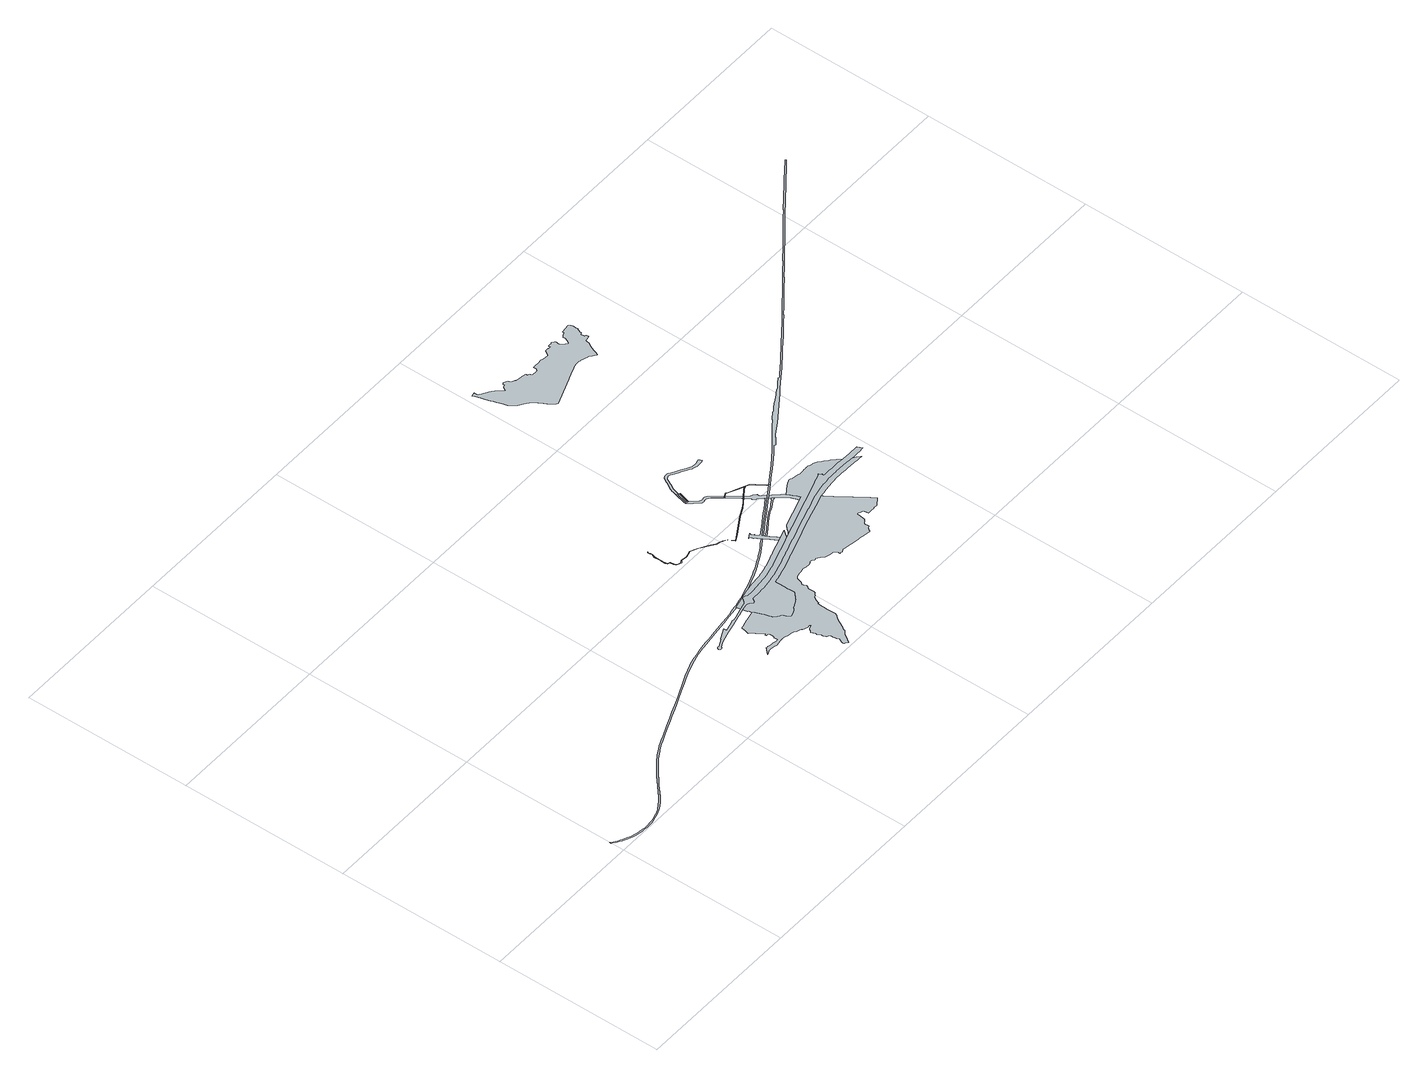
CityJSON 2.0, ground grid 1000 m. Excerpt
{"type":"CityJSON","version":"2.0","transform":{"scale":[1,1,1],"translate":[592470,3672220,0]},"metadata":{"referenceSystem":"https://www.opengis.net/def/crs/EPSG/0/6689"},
"CityObjects":{
"object1":{"type":"GenericCityObject","attributes":{"function":"5","validFromType":"3","custodian":"武雄市","notificationNumber":"-","nominalArea":222,"prefecture":41,"city":41206,"floorAreaRate":2,"buildingCoverageRate":0.6,"wallSetbackDistance":0,"buildingHeightLimits":0},"geometry":[{"type":"MultiSurface","lod":"1","boundaries":[[[0,1,2,3,4,5,6,7,8,9,10,11,12,13,14,15,16,17,18,19,20,21,22,23,24,25,26,27,28,29,30,31,32,33,34,35,36,37,38,39,40,41,42,43,44,45,46,47,48,49,50,51,52,53,54,55,56,57,58,59,60,61,62,63,64,65,66,67,68,69,70,71,72,73,74,75,76,77,78,79,80,81,82,83,84,85,86,87,88,89,90,91,92,93,94,95,96,97,98,99,100,101,102,103,104,105,106,107,108,109,110,111,112,113,114,115,116,117,118,119,120,121,122,123,124,125,126,127,128,129,130,131,132,133,134,135,136,137,138,139,140,141,142,143,144,145,146,147,148,149,150,151,152,153,154,155,156,157,158,159,160,161,162,163,164,165,166,167,168,169,170,171,172,173,174,175,176,177,178,179,180,181,182,183,184,185,186,187,188,189,190,191,192,193,194,195,196,197,198,199,200,201,202,203,204,205,206,207,208,209,210,211,212,213,214,215,216,217,218,219,220,221,222,223,224,225,226,227,228,229,230,231,232,233,234,235,236,237,238,239,240,241,242,243,244,245,246,247,248,249,250,251,252,253,254,255,256,257,258,259,260,261,262,263,264,265,266,267,268,269,270,271,272,273,274,275,276,277,278,279,280,281,282,283,284,285,286,287,288,289,290,291,292,293,294,295,296,297,298,299,300,301,302,303,304,305,306,307,308,309,310,311,312,313,314,315,316,317,318,319,320,321,322,323,324,325,326,327,328,329,330,331,332,333,334,335,336,337,338,339,340,341,342,343,344,345,346,347,348,349,350,351,352,353,354,355,356,357,358,359,360,361,362,363,364,365,366,367,368,369,370,371,372,373,374,375,376,377,378,379,380,381,382,383,384,385,386,387,388,389,390,391,392,393,394,395,396,397,398,399,400,401,402,403,404,405,406,407,408,409,410,411,412,413,414,415,416,417,418,419,420,421,422,423,424,425,426,427,428,429,430,431,432,433,434,435,436,437,438,439,440,441,442,443,444,445,446,447,448,449,450,451,452,453,454,455,456,457,458,459,460,461,462,463,464,465,466,467,468,469,470,471,472,473,474,475,476,477,478,479,480,481,482,483,484,485,486,487,488,489,490,491,492,493,494]]]}]},
"object2":{"type":"GenericCityObject","attributes":{"name":"武雄・北方線","function":"3011","validFromType":"3","custodian":"武雄市","notificationNumber":"-","prefecture":41,"city":41206,"length":4820,"width":30},"geometry":[{"type":"MultiSurface","lod":"1","boundaries":[[[495,496,497,498,499,500,501,502,503,504,505,506,507,508,509,510,511,512,513,514,515,516,517,518,519,520,521,522,523,524,525,526,527,528,529,530,531,532,533,534,535,536,537,538,539,540,541,542,543,544,545,546,547,548,549,550,551,552,553,554,555,556,557,558,559,560,561,562,563,564,565,566,567,568,569,570,571,572,573,574,575,576,577,578,579,580,581,582,583,584,585,586,587,588,589,590,591,592,593,594,595,596,597,598,599,600,601,602,603,604,605,606,607,608,609,610,611,612,613,614,615,616,617,618,619,620,621,622,623,624,625,626,627,628,629,630,631,632,633,634,635,636,637,638,639,640,641,642,643,644,645,646,647,648,649,650,651,652,653,654,655,656,657,658,659,660,661,662,663,664,665,666,667,668,669,670,671,672,673,674,675,676,677,678,679,680,681,682,683,684,685,686,687,688,689,690,691,692,693,694,695,696,697,698,699,700,701,702,703,704,705,706,707,708,709,710,711,712,713,714,715,716]]]}]},
"object3":{"type":"GenericCityObject","attributes":{"name":"蓬菜1号雨水幹線","function":"3041","validFromType":"3","custodian":"武雄市","notificationNumber":"-","prefecture":41,"city":41206,"number":"1-15"},"geometry":[{"type":"MultiSurface","lod":"1","boundaries":[[[717,718,719,720,721,722,723,724,725,726,727,728,729,730,731,732,733,734,735,736,737,738,739,740,741,742,743,744,745,746,747,748,749,750,751,752,753,754,755,756,757,758,759,760,761,762,763,764,765,766,767,768,769,770,771,772,773,774,775,776,777,778,779,780,781,782,783,784,785,786,787,788,789,790,791,792,793,794,795,796,797,798,799]]]}]},
"object4":{"type":"GenericCityObject","attributes":{"function":"9","validFromType":"3","custodian":"武雄市","notificationNumber":"-","nominalArea":83,"prefecture":41,"city":41206,"floorAreaRate":2,"buildingCoverageRate":0.8,"wallSetbackDistance":0,"buildingHeightLimits":0},"geometry":[{"type":"MultiSurface","lod":"1","boundaries":[[[800,801,802,803,804,524,805,806,807,808,809,810,811,812,813,814,815,816,817,818,819,820,821,822,823,824,825,826,827,828,829,830,831,832,833,834,835,836,837,838,396,395,394,393,392,391,390,389,388,387,386,385,384,383,382,381,380,379,378,377,376,375,374,373,372,371,370,369,368,367,366,365,364,363,362,361,360,359,358,357,356,355,354,353,352,351,350,349,348,347,346,345,344,343,342,341,340,339,338,337,336,335,334,333,332,331,330,329,328,327,326,325,324,323,322,321,320,319,318,317,316,315,314,313,312,311,310,309,308,307,306,305,304,303,302,301,300,299,298,297,296,295,294,293,292,291,290,289,288,287,286,285,284,283,282,281,280,279,278,277,276,275,839,840,841,842,843,844,845,846,847,848,849,850,851,852,853,854,855,856,857,858,859,860,861,862,863,864,865,685,706,866,867,868,869,870,871,872,873,874,875,876,877,878,879,880,881,882,883,884,885,886,887,888,889,890,891,892,893,894,895,896,897,898,899,900,901,902,903,904,905,906,907,908,909,910,911,912,913,914,915,916,917,918,919,920,921,922,923,924,925,926,927,928,929,930,931,932]]]}]},
"object5":{"type":"GenericCityObject","attributes":{"name":"城内・竹下線","function":"3011","validFromType":"3","custodian":"武雄市","notificationNumber":"-","prefecture":41,"city":41206,"length":200,"width":18},"geometry":[{"type":"MultiSurface","lod":"1","boundaries":[[[933,934,935,936,937,938,939,940,941,942,943,944,945,946,947,948,949,950,951,952,953,954,955,956,957,958,959,960,961,962,963,964,965,966,967,968,969,970,971,528,527,526,525,524,972,973,974,975,976,977,978,979,980,981,982,983,984,985,986,987,988]]]}]},
"object6":{"type":"GenericCityObject","attributes":{"name":"九州旅客鉄道佐世保線","function":"3012","validFromType":"3","custodian":"武雄市","notificationNumber":"-","prefecture":41,"city":41206},"geometry":[{"type":"MultiSurface","lod":"1","boundaries":[[[989,990,991,992,993,994,995,996,997,998,999,1000,1001,1002,1003,1004,1005,1006,1007,1008,1009,1010,1011,1012,1013,1014,1015,1016,1017,1018,1019,1020,1021,1022,1023,1024,1025,1026,1027,1028,1029,1030,1031,1032,1033,1034,1035,1036,1037,1038,1039,1040,1041,1042,1043,1044,1045,1046,1047,1048,1049,1050,1051,1052,1053,1054,1055,1056,1057,1058,1059,1060,1061,1062,1063,1064,1065,1066,1067,1068,1069,1070,1071,1072,1073,1074,1075,1076,1077,1078,1079,1080,1081,1082,1083,1084,1085,1086,1087,1088,1089,1090,1091,1092,1093,1094,1095,1096,1097,1098,1099,1100,1101,1102,1103,1104,1105,1106,1107,1108,1109,1110,1111,1112,1113,1114,1115,1116,1117,1118,1119,1120,1121,1122,1123,1124,1125,1126,1127,1128,1129,1130,1131,1132,1133,1134,1135,1136,1137,1138,1139,1140,1141,1142,1143,1144,1145,1146,1147,1148,1149,1150,1151,1152,1153,1154,1155,1156,1157,1158,1159,1160,1161,1162,1163,1164,1165,1166,1167,1168,1169,1170,1171,1172,1173,1174,1175,1176,1177,1178,1179,1180,1181,1182,1183,1184,1185,1186,1187,1188,1189,1190,1191,1192,1193,1194,1195,1196,1197,1198,1199,1200,1201,1202,1203,1204,1205,1206,1207,1208,1209,1210,1211,1212,1213,1214,1215,1216,1217,1218,1219,1220,1221,1222,1223,1224,1225,1226,1227,1228,1229,1230,1231,1232,1233,1234,1235,1236,1237,1238,1239,1240,1241,1242,1243,1244,1245,1246,1247,1248,1249,1250,1251,1252,1253,1254,1255,1256,1257,1258,1259,933,1260,1261,1262,1263,1264,1265,1266,1267,1268,1269,1270,1271,1272,1273,1274,1275,1276,1277,1278,1279,1280,1281,1282,1283,1284,1285,1286,1287,1288,1289,1290,1291,1292,1293,1294,1295,1296,1297,1298,1299,1300,1301,1302,1303,1304,1305,1306,1307,1308,1309,1310,1311,1312,1313,1314,1315,1316,1317,1318,1319,1320,1321,1322,1323,1324,1325,1326,1327,1328,1329,1330,1331,1332,1333,1334,1335,1336,1337,1338,1339,1340,1341,1342,1343,1344,1345,1346,1347,1348,1349,1350,1351,1352,1353,1354,1355,1356,1357,1358,1359,1360,1361,1362,1363,1364,1365,1366,1367,1368,1369,1370,1371,1372,1373]]]}]},
"object7":{"type":"GenericCityObject","attributes":{"name":"交通広場","function":"3023","validFromType":"3","custodian":"武雄市","notificationNumber":"-","prefecture":41,"city":41206},"geometry":[{"type":"MultiSurface","lod":"1","boundaries":[[[1374,1375,1376,1377,1378,1379,1380,1381,1382,1383,1384,1385,1386,1387],[1388,1389,1390,1391,1392,1393,1394,1395,1396,1397,1398,1399,1400]]]}]},
"object8":{"type":"GenericCityObject","attributes":{"name":"高架側道5号線","function":"3011","validFromType":"3","custodian":"武雄市","notificationNumber":"-","prefecture":41,"city":41206,"length":610,"width":6},"geometry":[{"type":"MultiSurface","lod":"1","boundaries":[[[1401,1402,1403,1404,1405,1406,1407,1408,1409,1410,1411,1412,1413,1414,1415,1416,1417,1418,1419,1420,1421,1422,1423,1424,1425,1426,1427,1428,1429,1430,1431,1432,1433,1434,1435,1436,1437,1438,1439,1440,1441,985,984,983,982,1442,1443,1444,1445,1446,1447,1448,1449,1450,1451,1452,1453,1454,1455,1456,1457,1458,1459,1460,1461,1462,1463,1464,1465,1466,1467,1468,1469,1470]]]}]},
"object9":{"type":"GenericCityObject","attributes":{"name":"蓬菜2号雨水幹線","function":"3041","validFromType":"3","custodian":"武雄市","notificationNumber":"-","prefecture":41,"city":41206,"number":"1-16"},"geometry":[{"type":"MultiSurface","lod":"1","boundaries":[[[1471,1472,1473,1474,1475,1476,1477,1478,1479,1480,1481,1482,765,764]]]}]},
"object10":{"type":"GenericCityObject","attributes":{"name":"内町・迎田線","function":"3011","validFromType":"3","custodian":"武雄市","notificationNumber":"-","prefecture":41,"city":41206,"length":1100,"width":20},"geometry":[{"type":"MultiSurface","lod":"1","boundaries":[[[1483,1484,1485,1486,1487,1488,1489,1490,1491,1492,1493,1494,1495,1496,1497,1498,1499,1500,1501,1502,1374,1375,1376,1378,1379,1503,1504,1505,1506,1507,1508,1509,1510,1511,1512,1513,1514,1515,1516,1517,1518,1519,1520,1521,1522,1523,1524,1525,1526,1527,940,939,938,1528,1529,1530,1531,1532,1533,1534,1535,1536,1537,1538,1539,517,516,1540,1541,1542,1543,925,924,923,922,921,920,1544,1545,1546,1547,1548,1549,1550,1551,1552,1553,1554,1555,1556,1557,1558,1559,1560,1561,1562,1563,1564,1565,1566,1567,1568,1569,1570,1571,1572,1573,1574,1575,1576,1577,1578,1579,1580,1581,1582,1583,1380,1381,1382,1383,1384,1584,1585,1387,1586,1587,1588,1589,1590,1591,1592,1593,1594,1595,1596,1597,1598,1599,1600,1601,1602,1603,1604,1605,1606,1607,1608,1609,1610,1611,1612,1613,1614,1615,1616,1617,1618,1619,1620,1621,1622,1623,1624,1625,1626,1627,1628,1629,1630,1631,1632,1633,1634,1635,1636,1637,1638,1639,1640,1641,1642,1643,1644,1645,1646,1647,1648,1649,1650,1651,1652]]]}]},
"object11":{"type":"GenericCityObject","attributes":{"function":"2","validFromType":"3","custodian":"武雄市","notificationNumber":"-","nominalArea":112,"prefecture":41,"city":41206,"floorAreaRate":1,"buildingCoverageRate":0.6,"wallSetbackDistance":0,"buildingHeightLimits":10},"geometry":[{"type":"MultiSurface","lod":"1","boundaries":[[[1653,1654,1655,1656,1657,1658,1659,1660,1661,1662,1663,1664,1665,1666,1667,1668,1669,1670,1671,1672,1673,1674,1675,1676,1677,1678,1679,1680,1681,1682,1683,1684,1685,1686,1687,1688,1689,1690,1691,1692,1693,1694,1695,1696,1697,1698,1699,1700,1701,1702,1703,1704,1705,1706,1707,1708,1709,1710,1711,1712,1713,1714,1715,1716,1717,1718,1719,1720,1721,1722,1723,1724,1725,1726,1727,1728,1729,1730,1731,1732,1733,1734,1735,1736,1737,1738,1739,1740,1741,1742,1743,1744,1745,1746,1747,1748,1749,1750,1751,1752,1753,1754,1755,1756,1757,1758,1759,1760,1761,1762,1763,1764,1765,1766,1767,1768,1769,1770,1771,1772,1773,1774,1775,1776,1777,1778,1779,1780,1781,1782,1783,1784,1785,1786,1787,1788,1789,1790,1791,1792,1793,1794,1795,1796,1797,1798,1799,1800,1801,1802,1803,1804,1805,1806,1807,1808,1809,1810,1811,1812,1813,1814,1815,1816,1817,1818,1819,1820,1821,1822,1823,1824,1825,1826,1827,1828,1829,1830,1831,1832,1833,1834,1835,1836,1837,1838,1839,1840,1841,1842,1843,1844,1845,1846,1847,1848,1849,1850,1851,1852,1853,1854,1855,1856,1857,1858,1859,1860,1861,1862,1863,1864,1865,1866,1867]]]}]}
},
"vertices":[
[1537,291,0],[1550,296,0],[1552,297,0],[1561,299,0],[1569,300,0],[1575,299,0],[1578,298,0],[1589,297,0],[1592,296,0],[1593,296,0],[1607,292,0],[1611,291,0],[1613,291,0],[1626,294,0],[1629,295,0],[1631,295,0],[1632,295,0],[1637,296,0],[1641,297,0],[1643,297,0],[1654,298,0],[1656,298,0],[1658,298,0],[1663,298,0],[1667,298,0],[1679,296,0],[1699,290,0],[1711,288,0],[1722,286,0],[1729,284,0],[1733,283,0],[1747,274,0],[1752,270,0],[1776,261,0],[1776,260,0],[1776,259,0],[1777,259,0],[1779,258,0],[1784,256,0],[1794,251,0],[1802,247,0],[1815,250,0],[1823,251,0],[1822,247,0],[1826,245,0],[1826,244,0],[1826,243,0],[1823,242,0],[1799,232,0],[1797,231,0],[1796,230,0],[1792,221,0],[1791,218,0],[1784,214,0],[1783,213,0],[1795,189,0],[1795,188,0],[1796,186,0],[1793,184,0],[1792,182,0],[1799,170,0],[1805,159,0],[1804,155,0],[1804,150,0],[1806,144,0],[1810,135,0],[1814,131,0],[1819,129,0],[1824,128,0],[1826,126,0],[1827,118,0],[1827,111,0],[1829,108,0],[1830,99,0],[1830,97,0],[1831,91,0],[1832,86,0],[1833,84,0],[1836,79,0],[1839,75,0],[1840,73,0],[1835,66,0],[1833,62,0],[1828,54,0],[1826,51,0],[1825,46,0],[1825,41,0],[1828,35,0],[1832,33,0],[1839,28,0],[1842,26,0],[1847,22,0],[1848,24,0],[1849,25,0],[1859,39,0],[1861,42,0],[1864,46,0],[1880,73,0],[1881,75,0],[1883,76,0],[1884,77,0],[1885,78,0],[1891,80,0],[1899,88,0],[1899,91,0],[1900,92,0],[1902,97,0],[1903,100,0],[1904,103,0],[1909,110,0],[1915,119,0],[1923,132,0],[1931,148,0],[1939,160,0],[1945,171,0],[1947,175,0],[1949,178,0],[1951,180,0],[1952,182,0],[1953,183,0],[1954,184,0],[1955,184,0],[1956,185,0],[1957,185,0],[1959,186,0],[1965,200,0],[1963,219,0],[1963,230,0],[1963,238,0],[1964,249,0],[1965,271,0],[1965,288,0],[1965,301,0],[1966,311,0],[1972,312,0],[1973,315,0],[1974,322,0],[1975,324,0],[1976,327,0],[1980,335,0],[1983,339,0],[1989,351,0],[1992,355,0],[1993,355,0],[2001,355,0],[2009,365,0],[2010,369,0],[2013,368,0],[2015,368,0],[2016,368,0],[2016,369,0],[2017,370,0],[2018,376,0],[2019,378,0],[2019,381,0],[2019,384,0],[2019,387,0],[2018,399,0],[2018,405,0],[2017,411,0],[2017,412,0],[2018,414,0],[2020,416,0],[2021,419,0],[2023,420,0],[2024,421,0],[2027,423,0],[2030,432,0],[2031,435,0],[2023,450,0],[2020,456,0],[2031,470,0],[2034,481,0],[2035,482,0],[2038,492,0],[2041,498,0],[2045,505,0],[2049,507,0],[2056,510,0],[2063,513,0],[2075,516,0],[2084,517,0],[2092,518,0],[2099,520,0],[2114,520,0],[2131,517,0],[2152,517,0],[2162,517,0],[2167,520,0],[2171,524,0],[2188,524,0],[2192,523,0],[2193,521,0],[2195,514,0],[2198,515,0],[2207,516,0],[2213,514,0],[2219,511,0],[2241,494,0],[2246,484,0],[2274,477,0],[2291,476,0],[2299,473,0],[2308,467,0],[2313,460,0],[2313,443,0],[2315,443,0],[2325,442,0],[2327,441,0],[2342,449,0],[2345,449,0],[2352,448,0],[2436,435,0],[2468,430,0],[2480,428,0],[2491,426,0],[2524,421,0],[2529,424,0],[2531,432,0],[2533,436,0],[2540,442,0],[2547,447,0],[2551,450,0],[2552,455,0],[2551,462,0],[2549,470,0],[2549,474,0],[2551,479,0],[2556,482,0],[2567,488,0],[2570,491,0],[2573,495,0],[2575,495,0],[2576,495,0],[2578,507,0],[2578,508,0],[2582,528,0],[2582,552,0],[2583,551,0],[2588,549,0],[2592,547,0],[2596,547,0],[2599,546,0],[2599,545,0],[2601,544,0],[2618,536,0],[2619,534,0],[2623,515,0],[2625,507,0],[2627,507,0],[2641,508,0],[2646,508,0],[2665,506,0],[2665,507,0],[2665,508,0],[2669,510,0],[2686,509,0],[2691,509,0],[2734,540,0],[2714,567,0],[2696,591,0],[2682,611,0],[2676,619,0],[2661,639,0],[2649,656,0],[2649,657,0],[2646,661,0],[2640,668,0],[2622,693,0],[2605,718,0],[2597,728,0],[2592,734,0],[2586,742,0],[2584,745,0],[2574,761,0],[2571,766,0],[2562,764,0],[2556,762,0],[2499,743,0],[2443,727,0],[2396,711,0],[2313,684,0],[2309,682,0],[2260,666,0],[2252,663,0],[2232,656,0],[2203,647,0],[2184,640,0],[2166,634,0],[2152,630,0],[2134,623,0],[2118,618,0],[2090,609,0],[2055,597,0],[2034,591,0],[2021,587,0],[2005,583,0],[1998,582,0],[1993,580,0],[1989,579,0],[1983,578,0],[1969,576,0],[1962,574,0],[1958,573,0],[1956,573,0],[1956,565,0],[1956,547,0],[1956,519,0],[1956,498,0],[1957,471,0],[1958,459,0],[1958,454,0],[1956,452,0],[1951,445,0],[1944,439,0],[1941,435,0],[1936,429,0],[1932,426,0],[1930,423,0],[1927,421,0],[1925,419,0],[1919,414,0],[1916,412,0],[1913,410,0],[1910,408,0],[1909,407,0],[1897,401,0],[1888,396,0],[1879,392,0],[1876,391,0],[1871,389,0],[1861,380,0],[1856,376,0],[1851,373,0],[1847,372,0],[1844,370,0],[1842,369,0],[1838,367,0],[1835,366,0],[1833,365,0],[1831,364,0],[1821,362,0],[1816,361,0],[1810,360,0],[1809,361,0],[1808,364,0],[1807,366,0],[1800,377,0],[1798,380,0],[1797,383,0],[1796,385,0],[1795,387,0],[1794,388,0],[1793,393,0],[1792,394,0],[1792,396,0],[1791,397,0],[1790,398,0],[1790,399,0],[1789,400,0],[1788,401,0],[1786,402,0],[1784,403,0],[1780,406,0],[1777,407,0],[1773,410,0],[1771,411,0],[1769,412,0],[1767,414,0],[1762,418,0],[1762,419,0],[1761,419,0],[1759,421,0],[1757,423,0],[1754,426,0],[1753,427,0],[1752,428,0],[1751,429,0],[1750,431,0],[1749,433,0],[1749,435,0],[1749,437,0],[1749,439,0],[1745,449,0],[1744,452,0],[1743,453,0],[1742,455,0],[1742,456,0],[1742,458,0],[1740,467,0],[1741,468,0],[1740,475,0],[1739,476,0],[1737,477,0],[1720,520,0],[1717,527,0],[1715,531,0],[1667,520,0],[1651,517,0],[1633,512,0],[1617,508,0],[1613,507,0],[1599,504,0],[1595,502,0],[1594,501,0],[1594,498,0],[1594,494,0],[1594,488,0],[1593,486,0],[1593,484,0],[1593,483,0],[1592,480,0],[1590,472,0],[1590,468,0],[1587,459,0],[1587,458,0],[1587,457,0],[1587,456,0],[1587,455,0],[1588,455,0],[1589,454,0],[1589,453,0],[1590,452,0],[1591,451,0],[1595,449,0],[1596,448,0],[1596,447,0],[1597,446,0],[1600,443,0],[1601,441,0],[1603,438,0],[1609,427,0],[1617,414,0],[1621,409,0],[1622,408,0],[1623,407,0],[1636,385,0],[1629,381,0],[1630,378,0],[1631,377,0],[1631,376,0],[1632,376,0],[1632,375,0],[1633,375,0],[1634,375,0],[1635,375,0],[1636,374,0],[1638,374,0],[1640,374,0],[1642,374,0],[1643,375,0],[1644,374,0],[1645,374,0],[1646,374,0],[1647,373,0],[1648,373,0],[1648,372,0],[1649,372,0],[1649,371,0],[1649,370,0],[1649,368,0],[1649,365,0],[1649,359,0],[1649,357,0],[1649,352,0],[1649,349,0],[1649,347,0],[1648,346,0],[1648,345,0],[1647,343,0],[1646,341,0],[1645,338,0],[1642,333,0],[1642,331,0],[1644,319,0],[1645,312,0],[1644,312,0],[1643,312,0],[1639,311,0],[1636,311,0],[1632,310,0],[1624,310,0],[1622,312,0],[1617,313,0],[1610,314,0],[1598,315,0],[1591,316,0],[1581,318,0],[1573,320,0],[1567,320,0],[1563,320,0],[1560,319,0],[1556,315,0],[1538,297,0],[1530,288,0],
[2696,846,0],[2695,846,0],[2694,847,0],[2693,848,0],[2692,849,0],[2692,850,0],[2691,851,0],[2691,852,0],[2691,853,0],[2692,855,0],[2693,856,0],[2693,857,0],[2694,859,0],[2688,866,0],[2683,873,0],[2674,869,0],[2668,866,0],[2659,863,0],[2636,855,0],[2626,851,0],[2574,834,0],[2521,816,0],[2492,806,0],[2459,796,0],[2418,782,0],[2383,770,0],[2380,769,0],[2341,756,0],[2285,738,0],[2240,723,0],[2221,716,0],[2220,716,0],[2219,716,0],[2203,710,0],[2165,697,0],[2147,691,0],[2115,681,0],[2041,655,0],[2035,654,0],[2019,649,0],[2000,644,0],[1964,635,0],[1939,632,0],[1930,630,0],[1869,623,0],[1831,621,0],[1791,621,0],[1783,628,0],[1763,632,0],[1762,628,0],[1761,626,0],[1760,624,0],[1758,622,0],[1756,618,0],[1752,614,0],[1750,611,0],[1748,609,0],[1747,608,0],[1745,607,0],[1744,606,0],[1742,605,0],[1739,603,0],[1733,599,0],[1731,599,0],[1730,598,0],[1727,597,0],[1721,596,0],[1702,591,0],[1691,589,0],[1664,581,0],[1659,580,0],[1639,575,0],[1611,569,0],[1609,572,0],[1577,564,0],[1576,561,0],[1535,552,0],[1534,572,0],[1468,538,0],[1467,535,0],[1422,512,0],[1420,513,0],[1419,514,0],[1417,514,0],[1415,514,0],[1413,514,0],[1412,513,0],[1410,512,0],[1409,511,0],[1408,510,0],[1407,508,0],[1406,506,0],[1406,505,0],[1406,503,0],[1406,501,0],[1407,499,0],[1408,498,0],[1409,496,0],[1410,495,0],[1412,494,0],[1413,494,0],[1415,493,0],[1417,493,0],[1419,494,0],[1420,494,0],[1422,495,0],[1423,496,0],[1425,498,0],[1425,499,0],[1426,501,0],[1426,503,0],[1458,518,0],[1485,527,0],[1529,538,0],[1540,540,0],[1586,552,0],[1605,557,0],[1621,561,0],[1640,565,0],[1656,569,0],[1684,576,0],[1700,580,0],[1713,583,0],[1721,585,0],[1726,586,0],[1729,587,0],[1732,587,0],[1736,587,0],[1739,587,0],[1741,586,0],[1745,586,0],[1746,585,0],[1752,583,0],[1755,582,0],[1758,580,0],[1760,578,0],[1765,575,0],[1766,574,0],[1768,571,0],[1771,567,0],[1781,572,0],[1793,591,0],[1846,592,0],[1865,593,0],[1885,594,0],[1904,596,0],[1946,602,0],[1963,605,0],[1987,609,0],[2013,616,0],[2025,620,0],[2046,626,0],[2081,637,0],[2108,647,0],[2124,652,0],[2142,658,0],[2156,663,0],[2174,669,0],[2193,675,0],[2222,685,0],[2242,691,0],[2250,694,0],[2300,711,0],[2386,739,0],[2462,765,0],[2463,763,0],[2502,776,0],[2535,788,0],[2551,792,0],[2555,793,0],[2576,798,0],[2589,800,0],[2602,803,0],[2616,805,0],[2643,810,0],[2649,811,0],[2667,812,0],[2690,815,0],[2709,816,0],[2725,816,0],[2734,816,0],[2745,816,0],[2759,817,0],[2769,816,0],[2788,816,0],[2802,815,0],[2809,815,0],[2833,814,0],[2855,813,0],[2864,812,0],[2879,811,0],[2892,811,0],[2904,810,0],[2910,810,0],[2919,811,0],[2923,811,0],[2932,811,0],[2942,811,0],[2955,812,0],[2964,814,0],[2951,842,0],[2942,841,0],[2936,841,0],[2930,841,0],[2920,841,0],[2917,841,0],[2899,841,0],[2890,841,0],[2876,841,0],[2867,842,0],[2856,842,0],[2843,843,0],[2829,844,0],[2818,845,0],[2808,845,0],[2795,845,0],[2762,846,0],[2751,846,0],[2737,846,0],[2715,846,0],[2698,845,0],[2697,845,0],
[1724,1204,0],[1722,1204,0],[1720,1198,0],[1722,1187,0],[1724,1177,0],[1715,1155,0],[1716,1123,0],[1716,1112,0],[1715,1107,0],[1717,1086,0],[1720,1074,0],[1734,1069,0],[1737,1049,0],[1741,1037,0],[1748,1032,0],[1767,1023,0],[1783,1034,0],[1817,1030,0],[1835,1034,0],[1857,1041,0],[1900,1020,0],[1957,984,0],[1980,968,0],[2004,961,0],[2015,957,0],[2027,949,0],[2038,941,0],[2059,907,0],[2098,929,0],[2150,960,0],[2207,996,0],[2260,1022,0],[2291,1042,0],[2323,1065,0],[2369,1098,0],[2377,1102,0],[2393,1104,0],[2411,1096,0],[2417,1090,0],[2428,1074,0],[2462,1026,0],[2477,1017,0],[2478,1018,0],[2463,1027,0],[2429,1076,0],[2419,1092,0],[2412,1097,0],[2393,1106,0],[2390,1105,0],[2377,1104,0],[2368,1100,0],[2322,1066,0],[2290,1043,0],[2259,1023,0],[2206,998,0],[2148,961,0],[2097,931,0],[2060,910,0],[2039,943,0],[2028,950,0],[2016,958,0],[2005,963,0],[1981,970,0],[1958,986,0],[1901,1022,0],[1857,1043,0],[1835,1035,0],[1817,1032,0],[1782,1037,0],[1766,1026,0],[1749,1034,0],[1742,1038,0],[1739,1050,0],[1736,1071,0],[1722,1076,0],[1719,1086,0],[1717,1107,0],[1718,1112,0],[1718,1123,0],[1717,1155,0],[1726,1177,0],[1724,1187,0],[1722,1198,0],
[2285,757,0],[2277,748,0],[2271,742,0],[2263,734,0],[2258,729,0],[2237,724,0],[2250,742,0],[2259,755,0],[2260,757,0],[2266,763,0],[2155,726,0],[2137,720,0],[2123,715,0],[2105,709,0],[2093,705,0],[2073,698,0],[2069,697,0],[2013,679,0],[2010,678,0],[2006,677,0],[1984,671,0],[1961,666,0],[1948,664,0],[1935,661,0],[1926,660,0],[1866,653,0],[1839,650,0],[1800,642,0],[1790,640,0],[1783,639,0],[1754,631,0],[1721,623,0],[1704,620,0],[1692,617,0],[1706,552,0],[1708,553,0],[1710,545,0],[1712,538,0],[1714,532,0],[2582,768,0],[2596,771,0],[2608,774,0],[2621,776,0],[2648,780,0],[2652,781,0],[2670,783,0],[2693,785,0],[2711,786,0],[2726,786,0],[2735,786,0],[2745,786,0],[2759,787,0],[2776,786,0],[2787,786,0],[2801,785,0],[2807,785,0],[2831,784,0],[2854,783,0],[2862,782,0],[2878,781,0],[2891,781,0],[2903,781,0],[2911,780,0],[2913,780,0],[2912,781,0],[2895,797,0],[2835,850,0],[2823,861,0],[2822,862,0],[2822,863,0],[2821,864,0],[2821,865,0],[2814,871,0],[2799,885,0],[2792,891,0],[2773,907,0],[2772,908,0],[2756,921,0],[2753,923,0],[2750,926,0],[2747,928,0],[2744,930,0],[2740,932,0],[2734,936,0],[2730,937,0],[2726,939,0],[2723,940,0],[2718,941,0],[2707,944,0],[2696,947,0],[2691,948,0],[2687,949,0],[2683,949,0],[2682,949,0],[2680,949,0],[2676,949,0],[2666,949,0],[2650,947,0],[2629,946,0],[2619,948,0],[2595,954,0],[2581,956,0],[2575,957,0],[2570,960,0],[2567,961,0],[2566,962,0],[2565,962,0],[2564,962,0],[2563,962,0],[2560,962,0],[2557,962,0],[2553,961,0],[2547,958,0],[2541,956,0],[2532,951,0],[2525,947,0],[2518,943,0],[2505,934,0],[2492,924,0],[2473,912,0],[2472,911,0],[2480,894,0],[2487,882,0],[2488,879,0],[2496,860,0],[2500,851,0],[2503,842,0],[2408,810,0],[2404,809,0],[2374,799,0],[2371,798,0],[2331,785,0],[2302,775,0],
[2245,879,0],[2280,901,0],[2299,913,0],[2326,931,0],[2352,947,0],[2388,971,0],[2384,976,0],[2383,978,0],[2382,974,0],[2349,952,0],[2323,936,0],[2296,919,0],[2275,905,0],[2242,884,0],[2215,866,0],[2164,834,0],[2162,835,0],[2160,838,0],[2148,859,0],[2152,861,0],[2145,866,0],[2139,876,0],[2142,885,0],[2126,876,0],[2112,867,0],[2122,865,0],[2126,856,0],[2127,846,0],[2131,848,0],[2139,833,0],[2144,825,0],[2149,817,0],[2153,810,0],[2159,799,0],[2160,797,0],[2184,757,0],[2206,724,0],[2206,722,0],[2207,721,0],[2229,726,0],[2227,729,0],[2226,731,0],[2225,733,0],[2224,734,0],[2221,739,0],[2206,763,0],[2203,768,0],[2186,794,0],[2181,802,0],[2179,805,0],[2177,809,0],[2174,815,0],[2173,816,0],[2169,824,0],[2166,828,0],[2218,861,0],
[2,78,0],[5,75,0],[21,64,0],[36,54,0],[50,46,0],[62,40,0],[77,33,0],[89,28,0],[102,23,0],[115,19,0],[128,15,0],[146,11,0],[163,9,0],[179,8,0],[206,7,0],[218,8,0],[230,8,0],[239,10,0],[251,11,0],[263,14,0],[275,17,0],[286,20,0],[297,23,0],[316,30,0],[332,36,0],[341,41,0],[357,50,0],[375,62,0],[386,70,0],[389,72,0],[406,87,0],[435,113,0],[451,127,0],[469,144,0],[498,169,0],[528,194,0],[545,208,0],[560,221,0],[578,235,0],[598,250,0],[611,259,0],[627,270,0],[641,279,0],[662,291,0],[680,301,0],[704,313,0],[725,323,0],[744,331,0],[776,345,0],[818,363,0],[841,373,0],[859,380,0],[888,393,0],[913,403,0],[938,414,0],[974,430,0],[1012,446,0],[1040,458,0],[1059,466,0],[1109,488,0],[1140,501,0],[1173,515,0],[1191,522,0],[1216,531,0],[1255,544,0],[1271,549,0],[1292,554,0],[1309,558,0],[1329,563,0],[1345,566,0],[1356,568,0],[1370,570,0],[1395,573,0],[1415,576,0],[1459,582,0],[1504,587,0],[1540,592,0],[1583,598,0],[1616,603,0],[1646,607,0],[1678,612,0],[1697,616,0],[1711,619,0],[1727,622,0],[1746,627,0],[1773,634,0],[1790,638,0],[1807,643,0],[1819,647,0],[1851,658,0],[1874,666,0],[1902,676,0],[1918,682,0],[1937,691,0],[1952,697,0],[1966,703,0],[1982,711,0],[2001,721,0],[2022,731,0],[2045,743,0],[2055,749,0],[2072,759,0],[2096,774,0],[2117,787,0],[2139,801,0],[2171,821,0],[2211,847,0],[2246,870,0],[2282,893,0],[2322,919,0],[2373,952,0],[2412,976,0],[2450,1001,0],[2480,1021,0],[2506,1037,0],[2536,1057,0],[2568,1077,0],[2600,1098,0],[2626,1116,0],[2656,1138,0],[2684,1158,0],[2708,1176,0],[2712,1169,0],[2743,1194,0],[2766,1213,0],[2804,1236,0],[2841,1259,0],[2869,1278,0],[2907,1305,0],[2975,1353,0],[3004,1373,0],[3039,1399,0],[3067,1418,0],[3100,1442,0],[3127,1461,0],[3158,1482,0],[3186,1502,0],[3215,1523,0],[3243,1544,0],[3260,1557,0],[3299,1587,0],[3334,1612,0],[3370,1640,0],[3396,1659,0],[3419,1676,0],[3446,1697,0],[3466,1713,0],[3488,1730,0],[3510,1747,0],[3538,1768,0],[3558,1784,0],[3582,1802,0],[3614,1827,0],[3651,1855,0],[3679,1878,0],[3703,1896,0],[3721,1910,0],[3742,1926,0],[3763,1942,0],[3792,1964,0],[3828,1993,0],[3854,2012,0],[3879,2031,0],[3911,2057,0],[3933,2073,0],[3965,2098,0],[3994,2121,0],[4019,2140,0],[4042,2158,0],[4062,2173,0],[4090,2194,0],[4118,2215,0],[4156,2243,0],[4188,2268,0],[4224,2295,0],[4256,2319,0],[4298,2351,0],[4319,2367,0],[4316,2372,0],[4299,2359,0],[4273,2340,0],[4245,2319,0],[4214,2297,0],[4188,2276,0],[4161,2256,0],[4128,2232,0],[4097,2209,0],[4082,2197,0],[4052,2175,0],[4022,2151,0],[4002,2136,0],[3982,2121,0],[3968,2109,0],[3929,2079,0],[3905,2061,0],[3882,2043,0],[3854,2021,0],[3836,2006,0],[3803,1981,0],[3783,1966,0],[3765,1952,0],[3738,1930,0],[3709,1908,0],[3681,1886,0],[3665,1874,0],[3644,1858,0],[3614,1835,0],[3579,1808,0],[3561,1794,0],[3530,1770,0],[3501,1748,0],[3473,1726,0],[3449,1708,0],[3424,1688,0],[3398,1668,0],[3370,1648,0],[3339,1625,0],[3303,1598,0],[3274,1577,0],[3255,1562,0],[3231,1544,0],[3206,1526,0],[3186,1511,0],[3154,1488,0],[3115,1460,0],[3096,1446,0],[3091,1452,0],[3057,1427,0],[3034,1410,0],[3017,1401,0],[3001,1391,0],[2989,1384,0],[2975,1376,0],[2960,1368,0],[2948,1360,0],[2939,1355,0],[2938,1356,0],[2911,1337,0],[2887,1320,0],[2884,1324,0],[2843,1294,0],[2845,1291,0],[2831,1282,0],[2815,1271,0],[2807,1265,0],[2793,1255,0],[2794,1254,0],[2780,1244,0],[2764,1232,0],[2742,1215,0],[2726,1202,0],[2709,1188,0],[2687,1169,0],[2676,1161,0],[2657,1147,0],[2642,1137,0],[2627,1125,0],[2592,1101,0],[2562,1081,0],[2521,1055,0],[2496,1039,0],[2465,1019,0],[2444,1006,0],[2422,991,0],[2402,979,0],[2381,965,0],[2358,950,0],[2339,938,0],[2320,927,0],[2306,917,0],[2290,908,0],[2199,848,0],[2170,830,0],[2144,813,0],[2118,797,0],[2094,781,0],[2082,774,0],[2063,763,0],[2044,753,0],[2032,745,0],[2017,737,0],[2007,732,0],[1991,724,0],[1970,714,0],[1954,707,0],[1939,701,0],[1926,695,0],[1912,689,0],[1901,685,0],[1876,675,0],[1855,668,0],[1834,661,0],[1826,658,0],[1803,651,0],[1795,648,0],[1780,644,0],[1759,638,0],[1739,633,0],[1722,629,0],[1702,625,0],[1689,622,0],[1670,619,0],[1654,616,0],[1646,615,0],[1633,612,0],[1604,608,0],[1568,604,0],[1512,596,0],[1465,589,0],[1439,586,0],[1409,582,0],[1379,578,0],[1349,574,0],[1307,565,0],[1283,560,0],[1266,557,0],[1252,552,0],[1234,546,0],[1223,543,0],[1214,539,0],[1203,535,0],[1193,531,0],[1184,528,0],[1166,521,0],[1125,502,0],[1086,485,0],[1049,469,0],[1009,451,0],[959,430,0],[912,410,0],[873,393,0],[821,371,0],[756,343,0],[734,334,0],[705,321,0],[687,313,0],[669,304,0],[656,297,0],[643,289,0],[630,280,0],[617,272,0],[604,263,0],[593,256,0],[582,248,0],[570,239,0],[561,231,0],[554,226,0],[515,193,0],[466,149,0],[429,117,0],[404,94,0],[391,83,0],[382,76,0],[374,71,0],[364,64,0],[353,56,0],[340,49,0],[330,43,0],[321,39,0],[311,34,0],[297,29,0],[287,26,0],[277,23,0],[266,20,0],[254,18,0],[242,16,0],[233,15,0],[220,14,0],[209,14,0],[196,14,0],[184,14,0],[169,16,0],[154,18,0],[139,20,0],[123,24,0],[106,29,0],[94,34,0],[84,38,0],[71,44,0],[57,50,0],[47,56,0],[37,62,0],[26,69,0],[8,82,0],[1,87,0],
[2129,1344,0],[2122,1317,0],[2117,1297,0],[2113,1281,0],[2112,1278,0],[2109,1267,0],[2129,1263,0],[2132,1273,0],[2141,1306,0],[2143,1316,0],[2144,1318,0],[2148,1330,0],[2149,1333,0],[2140,1339,0],[2129,1315,0],[2134,1334,0],[2137,1333,0],[2141,1330,0],[2138,1320,0],[2137,1317,0],[2134,1308,0],[2125,1275,0],[2124,1271,0],[2118,1272,0],[2119,1276,0],[2120,1279,0],[2124,1295,0],
[2409,941,0],[2410,942,0],[2410,943,0],[2410,944,0],[2411,945,0],[2410,946,0],[2410,948,0],[2410,949,0],[2409,950,0],[2408,950,0],[2407,951,0],[2406,951,0],[2405,952,0],[2404,952,0],[2403,952,0],[2401,951,0],[2400,951,0],[2399,950,0],[2399,949,0],[2398,948,0],[2397,947,0],[2397,946,0],[2397,945,0],[2369,929,0],[2360,923,0],[2340,911,0],[2318,903,0],[2292,886,0],[2290,885,0],[2269,871,0],[2253,860,0],[2231,845,0],[2225,841,0],[2211,832,0],[2204,827,0],[2198,824,0],[2194,822,0],[2186,818,0],[2184,817,0],[2180,815,0],[2177,814,0],[2180,808,0],[2182,808,0],[2184,809,0],[2185,810,0],[2188,811,0],[2189,812,0],[2192,813,0],[2197,816,0],[2207,823,0],[2214,827,0],[2227,836,0],[2252,853,0],[2266,863,0],[2278,870,0],[2292,880,0],[2296,882,0],[2320,897,0],[2343,905,0],[2373,924,0],[2389,933,0],[2400,940,0],[2401,939,0],[2402,939,0],[2403,938,0],[2404,938,0],[2405,939,0],[2406,939,0],[2407,939,0],[2408,940,0],
[2350,1126,0],[2305,1147,0],[2292,1154,0],[2287,1155,0],[2262,1141,0],[2221,1191,0],[2220,1190,0],[2261,1138,0],[2287,1153,0],[2291,1152,0],[2304,1145,0],[2349,1124,0],
[2220,1466,0],[2215,1467,0],[2211,1468,0],[2207,1468,0],[2203,1468,0],[2199,1467,0],[2195,1466,0],[2191,1465,0],[2188,1463,0],[2184,1461,0],[2180,1456,0],[2176,1450,0],[2174,1444,0],[2169,1436,0],[2165,1428,0],[2144,1391,0],[2140,1384,0],[2137,1376,0],[2134,1362,0],[2132,1357,0],[2118,1256,0],[2135,1237,0],[2148,1222,0],[2164,1204,0],[2179,1203,0],[2182,1204,0],[2188,1206,0],[2190,1206,0],[2194,1207,0],[2196,1207,0],[2198,1206,0],[2200,1206,0],[2204,1204,0],[2206,1203,0],[2208,1200,0],[2219,1189,0],[2243,1159,0],[2251,1149,0],[2279,1115,0],[2314,1067,0],[2340,1034,0],[2337,1022,0],[2351,1008,0],[2359,1006,0],[2368,994,0],[2393,967,0],[2399,960,0],[2417,941,0],[2438,918,0],[2458,894,0],[2467,877,0],[2484,835,0],[2485,833,0],[2481,831,0],[2488,825,0],[2492,816,0],[2494,812,0],[2512,821,0],[2507,833,0],[2508,843,0],[2504,841,0],[2460,924,0],[2454,931,0],[2423,964,0],[2410,978,0],[2405,982,0],[2401,987,0],[2400,988,0],[2390,1000,0],[2379,1012,0],[2381,1024,0],[2367,1039,0],[2353,1044,0],[2311,1093,0],[2296,1113,0],[2278,1135,0],[2270,1145,0],[2252,1167,0],[2230,1194,0],[2225,1200,0],[2218,1209,0],[2216,1211,0],[2214,1213,0],[2212,1214,0],[2209,1216,0],[2206,1218,0],[2202,1219,0],[2200,1219,0],[2198,1220,0],[2195,1220,0],[2192,1219,0],[2185,1219,0],[2177,1218,0],[2174,1218,0],[2173,1218,0],[2171,1218,0],[2170,1219,0],[2168,1220,0],[2166,1222,0],[2157,1231,0],[2145,1245,0],[2148,1333,0],[2141,1338,0],[2148,1370,0],[2151,1380,0],[2155,1386,0],[2160,1394,0],[2167,1404,0],[2170,1411,0],[2173,1417,0],[2178,1426,0],[2184,1439,0],[2185,1441,0],[2189,1446,0],[2194,1450,0],[2198,1452,0],[2203,1453,0],[2207,1454,0],[2213,1453,0],[2219,1451,0],[2230,1445,0],[2256,1430,0],[2277,1419,0],[2295,1409,0],[2308,1400,0],[2321,1393,0],[2326,1391,0],[2331,1389,0],[2337,1387,0],[2343,1385,0],[2350,1384,0],[2357,1383,0],[2364,1383,0],[2368,1384,0],[2376,1385,0],[2380,1385,0],[2381,1385,0],[2383,1385,0],[2385,1385,0],[2386,1385,0],[2388,1385,0],[2390,1386,0],[2391,1387,0],[2392,1388,0],[2393,1389,0],[2396,1390,0],[2399,1389,0],[2394,1400,0],[2390,1408,0],[2389,1404,0],[2387,1405,0],[2385,1405,0],[2384,1405,0],[2382,1405,0],[2380,1404,0],[2379,1404,0],[2378,1403,0],[2376,1401,0],[2374,1401,0],[2365,1400,0],[2355,1400,0],[2345,1401,0],[2337,1402,0],[2330,1404,0],[2322,1408,0],[2314,1412,0],[2298,1421,0],[2279,1433,0],[2252,1447,0],[2226,1462,0],
[2732,2381,0],[2729,2389,0],[2728,2391,0],[2722,2391,0],[2722,2394,0],[2721,2401,0],[2720,2417,0],[2722,2418,0],[2725,2419,0],[2727,2419,0],[2728,2419,0],[2729,2424,0],[2729,2427,0],[2732,2434,0],[2734,2436,0],[2739,2449,0],[2742,2450,0],[2742,2457,0],[2740,2457,0],[2741,2483,0],[2737,2493,0],[2730,2504,0],[2678,2496,0],[2676,2487,0],[2661,2481,0],[2651,2473,0],[2649,2472,0],[2649,2457,0],[2646,2447,0],[2641,2438,0],[2636,2430,0],[2632,2422,0],[2622,2433,0],[2610,2443,0],[2606,2446,0],[2604,2448,0],[2601,2452,0],[2598,2461,0],[2598,2470,0],[2601,2475,0],[2602,2476,0],[2600,2480,0],[2597,2485,0],[2591,2489,0],[2584,2494,0],[2581,2493,0],[2580,2493,0],[2578,2493,0],[2578,2491,0],[2575,2490,0],[2570,2493,0],[2557,2492,0],[2557,2487,0],[2557,2479,0],[2542,2478,0],[2541,2481,0],[2540,2481,0],[2520,2481,0],[2502,2452,0],[2480,2453,0],[2463,2454,0],[2459,2454,0],[2456,2459,0],[2428,2457,0],[2417,2457,0],[2391,2455,0],[2392,2443,0],[2393,2436,0],[2392,2436,0],[2388,2434,0],[2389,2431,0],[2383,2426,0],[2369,2425,0],[2355,2426,0],[2348,2428,0],[2345,2431,0],[2341,2440,0],[2338,2443,0],[2327,2447,0],[2327,2448,0],[2329,2456,0],[2329,2458,0],[2306,2462,0],[2287,2462,0],[2262,2468,0],[2261,2472,0],[2242,2480,0],[2240,2481,0],[2239,2483,0],[2238,2485,0],[2237,2486,0],[2236,2492,0],[2236,2495,0],[2232,2500,0],[2225,2503,0],[2224,2504,0],[2216,2507,0],[2211,2507,0],[2207,2506,0],[2205,2504,0],[2205,2502,0],[2205,2493,0],[2204,2491,0],[2202,2490,0],[2197,2490,0],[2192,2490,0],[2190,2489,0],[2188,2488,0],[2184,2481,0],[2180,2471,0],[2178,2466,0],[2169,2474,0],[2163,2480,0],[2161,2482,0],[2157,2486,0],[2154,2490,0],[2148,2497,0],[2141,2505,0],[2135,2511,0],[2128,2516,0],[2117,2524,0],[2110,2528,0],[2093,2539,0],[2084,2543,0],[2081,2545,0],[2076,2548,0],[2076,2549,0],[2074,2550,0],[2072,2552,0],[2070,2553,0],[2069,2555,0],[2067,2562,0],[2065,2568,0],[2065,2579,0],[2045,2574,0],[2046,2571,0],[2050,2559,0],[2061,2524,0],[2066,2507,0],[2074,2479,0],[2079,2466,0],[2084,2448,0],[2085,2445,0],[2088,2437,0],[2090,2427,0],[2092,2424,0],[2094,2417,0],[2102,2394,0],[2106,2385,0],[2109,2381,0],[2113,2375,0],[2119,2368,0],[2125,2361,0],[2133,2354,0],[2138,2350,0],[2141,2348,0],[2159,2337,0],[2167,2333,0],[2170,2330,0],[2179,2322,0],[2182,2319,0],[2192,2310,0],[2196,2305,0],[2204,2295,0],[2210,2285,0],[2218,2272,0],[2219,2270,0],[2224,2262,0],[2231,2250,0],[2232,2246,0],[2237,2235,0],[2239,2235,0],[2243,2229,0],[2248,2222,0],[2254,2215,0],[2257,2212,0],[2260,2208,0],[2267,2203,0],[2432,2266,0],[2441,2270,0],[2445,2271,0],[2468,2280,0],[2481,2285,0],[2493,2290,0],[2503,2294,0],[2511,2297,0],[2519,2299,0],[2527,2301,0],[2542,2304,0],[2551,2304,0],[2563,2304,0],[2572,2303,0],[2578,2302,0],[2588,2300,0],[2599,2296,0],[2612,2291,0],[2622,2287,0],[2631,2281,0],[2637,2277,0],[2645,2270,0],[2654,2263,0],[2657,2260,0],[2659,2262,0],[2665,2278,0],[2673,2300,0],[2677,2310,0],[2678,2311,0],[2685,2325,0],[2692,2336,0],[2695,2342,0],[2701,2369,0],[2705,2369,0],[2726,2373,0],[2733,2375,0],[2734,2376,0]
]}
